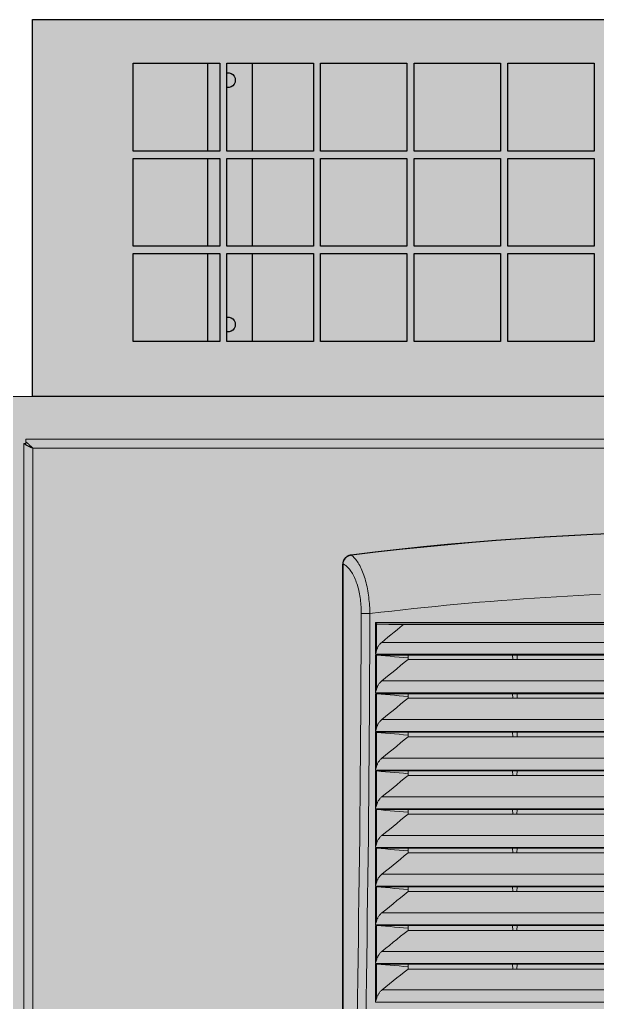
# Model space of a CAD drawing. Header units: millimetres. Extents: x 6914 to 9858, y -2771 to -210.
# Drawn here: x 9035.1 to 9265.1, y -601.5 to -210.3 of the extents above; entities that cross this region are included whole.
import ezdxf

# ---------------------------------------------------------------- set-up
doc = ezdxf.new("R2010")
doc.units = ezdxf.units.MM
doc.layers.get('0').update_dxf_attribs({"lineweight": 9})
doc.layers.add('Cabinet', color=7, linetype='Continuous')
doc.layers.add('THICK', color=7, linetype='Continuous', lineweight=13)
doc.layers.add('Штриховка шкафов', color=7, linetype='Continuous', lineweight=9)

# ---------------------------------------------------------------- blocks, each defined once
blk = doc.blocks.new('fyulfkcghkcgh')
at = {"layer": 'Cabinet', "ltscale": 10, "true_color": 0xc5c7c4}
blk.add_hatch(color=9, dxfattribs=at).paths.add_polyline_path([(-281.06, 0), (281.06, 0), (281.06, -150), (-281.06, -150)])
blk.add_lwpolyline([(-281.06, 0), (281.06, 0), (281.06, -150), (-281.06, -150)], close=True)
at = {"color": 250, "lineweight": 25}
for points in [[(-211.26, -52.31), (-211.26, -52.31), (-211.26, -17.3), (-211.26, -17.3)], [(-193.58, -17.3), (-193.58, -17.3), (-193.58, -52.31), (-193.58, -52.31)], [(-203.62, -21.23), (-202.5, -21.03), (-201.35, -21.53), (-200.74, -22.51)], [(-200.74, -22.51), (-200.11, -23.48), (-200.11, -24.74), (-200.74, -25.71)], [(-200.74, -25.71), (-201.35, -26.68), (-202.5, -27.18), (-203.62, -26.98)], [(-211.26, -90.24), (-211.26, -90.24), (-211.26, -55.23), (-211.26, -55.23)], [(-193.58, -55.23), (-193.58, -55.23), (-193.58, -90.24), (-193.58, -90.24)], [(-211.26, -128.16), (-211.26, -128.16), (-211.26, -93.15), (-211.26, -93.15)], [(-193.58, -93.15), (-193.58, -93.15), (-193.58, -128.16), (-193.58, -128.16)], [(-203.62, -118.48), (-202.5, -118.28), (-201.35, -118.78), (-200.74, -119.75)], [(-200.74, -119.75), (-200.11, -120.73), (-200.11, -121.98), (-200.74, -122.95)], [(-200.74, -122.95), (-201.35, -123.92), (-202.5, -124.42), (-203.62, -124.23)]]:
    blk.add_open_spline(points, degree=3, dxfattribs=at)
at = {"layer": 'Cabinet', "ltscale": 10}
for points in [[(-240.89, -17.3), (-206.48, -17.3), (-206.48, -52.31), (-240.89, -52.31)], [(-203.61, -17.3), (-169.2, -17.3), (-169.2, -52.31), (-203.61, -52.31)], [(-166.33, -17.3), (-131.92, -17.3), (-131.92, -52.31), (-166.33, -52.31)], [(-129.06, -17.3), (-94.65, -17.3), (-94.65, -52.31), (-129.06, -52.31)], [(-91.78, -17.3), (-57.37, -17.3), (-57.37, -52.31), (-91.78, -52.31)], [(-240.89, -55.23), (-206.48, -55.23), (-206.48, -90.24), (-240.89, -90.24)], [(-203.61, -55.23), (-169.2, -55.23), (-169.2, -90.24), (-203.61, -90.24)], [(-166.33, -55.23), (-131.92, -55.23), (-131.92, -90.24), (-166.33, -90.24)], [(-129.06, -55.23), (-94.65, -55.23), (-94.65, -90.24), (-129.06, -90.24)], [(-91.78, -55.23), (-57.37, -55.23), (-57.37, -90.24), (-91.78, -90.24)], [(-240.89, -93.16), (-206.48, -93.16), (-206.48, -128.16), (-240.89, -128.16)], [(-203.61, -93.16), (-169.2, -93.16), (-169.2, -128.16), (-203.61, -128.16)], [(-166.33, -93.16), (-131.92, -93.16), (-131.92, -128.16), (-166.33, -128.16)], [(-129.06, -93.16), (-94.65, -93.16), (-94.65, -128.16), (-129.06, -128.16)], [(-91.78, -93.16), (-57.37, -93.16), (-57.37, -128.16), (-91.78, -128.16)]]:
    blk.add_lwpolyline(points, close=True, dxfattribs=at)
blk = doc.blocks.new('Из_буфера26433')
at = {"layer": 'THICK'}
for p, q in [((-283.7, 0), (283.7, 0)), ((-283.7, -1.12), (-283.7, 0)), ((-284.49, -1.8), (-284.5, -1.8)), ((-284.5, -1.8), (-284.5, -1.8)), ((-284.5, -1.8), (-284.5, -1.8)), ((-284.5, -1.8), (-284.5, -1.8)), ((-284.5, -1.8), (-284.5, -1.8)), ((-284.5, -1.8), (-284.5, -1.8)), ((-284.5, -1.8), (-284.5, -1.8)), ((-284.5, -1.8), (-284.5, -1964.2)), ((-284.5, -1.8), (-284.37, -1.8)), ((-284.47, -1.81), (-284.49, -1.8)), ((-284.44, -1.83), (-284.47, -1.81)), ((-284.39, -1.85), (-284.44, -1.83)), ((-284.34, -1.88), (-284.39, -1.85)), ((-284.37, -1.8), (-284.23, -1.8)), ((-284.27, -1.92), (-284.34, -1.88)), ((-284.19, -1.95), (-284.27, -1.92)), ((-284.23, -1.8), (-284.1, -1.8)), ((-284.1, -2), (-284.19, -1.95)), ((-284.1, -1.8), (-283.97, -1.8)), ((-284, -2.05), (-284.1, -2)), ((-283.89, -2.11), (-284, -2.05)), ((-283.97, -1.8), (-283.83, -1.8)), ((-283.89, -2.11), (-283.78, -2.18)), ((-283.83, -1.8), (-283.7, -1.8)), ((-283.78, -2.18), (-283.67, -2.26)), ((-283.45, -1.31), (-283.7, -1.12)), ((-283.7, -2.36), (-283.7, -1.12)), ((-283.67, -2.26), (-283.54, -2.34)), ((-283.54, -2.34), (-283.42, -2.42)), ((-283.19, -1.51), (-283.45, -1.31)), ((-283.42, -2.42), (-283.28, -2.5)), ((-283.28, -2.5), (-283.14, -2.58)), ((-282.94, -1.71), (-283.19, -1.51)), ((-283.14, -2.58), (-282.99, -2.66)), ((-282.99, -2.66), (-282.83, -2.73)), ((-282.68, -1.93), (-282.94, -1.71)), ((-282.83, -2.73), (-282.68, -2.81)), ((-282.43, -2.15), (-282.68, -1.93)), ((-282.68, -2.81), (-282.51, -2.89)), ((-282.51, -2.89), (-282.34, -2.97)), ((-282.17, -2.38), (-282.43, -2.15)), ((-282.34, -2.97), (-282.17, -3.05)), ((-281.92, -2.62), (-282.17, -2.38)), ((-282.17, -3.05), (-282, -3.13)), ((-282, -3.13), (-281.82, -3.21)), ((-281.66, -2.86), (-281.92, -2.62)), ((-281.82, -3.21), (-281.64, -3.29)), ((-281.41, -3.11), (-281.66, -2.86)), ((-281.64, -3.29), (-281.45, -3.36)), ((-281.45, -3.36), (-281.27, -3.44)), ((-281.15, -3.35), (-281.41, -3.11)), ((-281.27, -3.44), (-281.09, -3.52)), ((-280.9, -3.6), (-281.15, -3.35)), ((-281.09, -3.52), (-280.9, -3.6)), ((-280.9, -3.6), (280.9, -3.6)), ((-280.9, -3.6), (-280.9, -843.76))]:
    blk.add_line(p, q, dxfattribs=at)
blk = doc.blocks.new('Из_буфера7504')
at = {"layer": 'Штриховка шкафов', "true_color": 0xc5c7c4}
blk.add_hatch(color=9, dxfattribs=at).paths.add_polyline_path([(-300, 2000), (300, 2000), (300, 0), (-300, 0)])
at = {"ltscale": 100}
blk.add_lwpolyline([(-300, 2000), (300, 2000), (300, 0), (-300, 0)], close=True, dxfattribs=at)
blk.add_blockref('Из_буфера26433', (0, 1983), dxfattribs=at)
blk = doc.blocks.new('Из_буфера3106')
at = {"layer": 'THICK'}
for p, q in [((-123.69, -9.32), (-123.58, -9.11)), ((-123.58, -9.11), (-123.46, -8.92)), ((-123.46, -8.92), (-123.32, -8.74)), ((-123.34, -9.09), (-123.46, -9.28)), ((-123.21, -8.91), (-123.34, -9.09)), ((-123.32, -8.74), (-123.17, -8.57)), ((-123.07, -8.74), (-123.21, -8.91)), ((-123.17, -8.57), (-123.01, -8.41)), ((-122.92, -8.59), (-123.07, -8.74)), ((-123.01, -8.41), (-122.84, -8.27)), ((-122.75, -8.44), (-122.92, -8.59)), ((-122.84, -8.27), (-122.65, -8.13)), ((-122.57, -8.3), (-122.75, -8.44)), ((-122.65, -8.13), (-122.45, -8.01)), ((-122.38, -8.18), (-122.57, -8.3)), ((-122.45, -8.01), (-122.25, -7.91)), ((-122.18, -8.07), (-122.38, -8.18)), ((-122.25, -7.91), (-122.04, -7.82)), ((-121.98, -7.98), (-122.18, -8.07)), ((-122.04, -7.82), (-121.82, -7.75)), ((-121.77, -7.9), (-121.98, -7.98)), ((-121.82, -7.75), (-121.6, -7.7)), ((-121.55, -7.84), (-121.77, -7.9)), ((-121.6, -7.7), (-121.38, -7.66)), ((-121.33, -7.8), (-121.55, -7.84)), ((-121.38, -7.66), (-121.36, -7.68)), ((-121.36, -7.68), (-121.34, -7.7)), ((-121.34, -7.7), (-121.32, -7.72)), ((-121.33, -7.8), (-121.32, -7.8)), ((-121.04, -8.01), (-121.33, -7.8)), ((-121.32, -7.72), (-121.3, -7.73)), ((-121.32, -7.8), (-121.31, -7.8)), ((-121.31, -7.8), (-121.29, -7.79)), ((-121.3, -7.73), (-121.28, -7.75)), ((-121.29, -7.79), (-121.28, -7.79)), ((-121.28, -7.75), (-121.26, -7.77)), ((-121.28, -7.79), (-121.27, -7.79)), ((-121.27, -7.79), (-121.25, -7.79)), ((-121.26, -7.77), (-121.24, -7.79)), ((-121.25, -7.79), (-121.24, -7.79)), ((-120.75, -8.25), (-121.04, -8.01)), ((-120.46, -8.52), (-120.75, -8.25)), ((-120.19, -8.82), (-120.46, -8.52)), ((-119.91, -9.14), (-120.19, -8.82)), ((-119.64, -9.48), (-119.91, -9.14)), ((-124, -10.64), (-123.99, -10.41)), ((-124, -10.64), (-123.98, -10.66)), ((-124, -257.36), (-124, -10.64)), ((-123.99, -10.41), (-123.97, -10.19)), ((-123.98, -10.66), (-123.96, -10.67)), ((-123.97, -10.19), (-123.92, -9.97)), ((-123.96, -10.67), (-123.94, -10.69)), ((-123.94, -10.69), (-123.92, -10.71)), ((-123.92, -9.97), (-123.86, -9.75)), ((-123.92, -10.71), (-123.9, -10.73)), ((-123.9, -10.73), (-123.88, -10.74)), ((-123.88, -10.74), (-123.86, -10.76)), ((-123.86, -9.75), (-123.79, -9.53)), ((-123.85, -10.58), (-123.86, -10.61)), ((-123.86, -10.61), (-123.86, -10.64)), ((-123.86, -10.64), (-123.86, -10.67)), ((-123.86, -10.67), (-123.86, -10.7)), ((-123.86, -10.7), (-123.86, -10.73)), ((-123.86, -10.73), (-123.86, -10.76)), ((-123.86, -10.76), (-123.86, -257.24)), ((-123.83, -10.33), (-123.85, -10.55)), ((-123.85, -10.55), (-123.85, -10.58)), ((-123.56, -10.72), (-123.85, -10.55)), ((-123.79, -10.12), (-123.83, -10.33)), ((-123.79, -9.53), (-123.69, -9.32)), ((-123.73, -9.9), (-123.79, -10.12)), ((-123.66, -9.69), (-123.73, -9.9)), ((-123.57, -9.48), (-123.66, -9.69)), ((-123.46, -9.28), (-123.57, -9.48)), ((-123.26, -10.91), (-123.56, -10.72)), ((-122.98, -11.12), (-123.26, -10.91)), ((-122.7, -11.36), (-122.98, -11.12)), ((-122.43, -11.62), (-122.7, -11.36)), ((-122.16, -11.9), (-122.43, -11.62)), ((-121.9, -12.21), (-122.16, -11.9)), ((-121.64, -12.54), (-121.9, -12.21)), ((-119.38, -9.85), (-119.64, -9.48)), ((-119.13, -10.24), (-119.38, -9.85)), ((-118.88, -10.66), (-119.13, -10.24)), ((-118.64, -11.1), (-118.88, -10.66)), ((-118.4, -11.56), (-118.64, -11.1)), ((-118.17, -12.04), (-118.4, -11.56)), ((-117.95, -12.54), (-118.17, -12.04)), ((-121.4, -12.88), (-121.64, -12.54)), ((-121.16, -13.25), (-121.4, -12.88)), ((-120.93, -13.64), (-121.16, -13.25)), ((-120.7, -14.04), (-120.93, -13.64)), ((-120.49, -14.47), (-120.7, -14.04)), ((-120.28, -14.91), (-120.49, -14.47)), ((-120.08, -15.37), (-120.28, -14.91)), ((-119.89, -15.85), (-120.08, -15.37)), ((-117.74, -13.07), (-117.95, -12.54)), ((-117.54, -13.61), (-117.74, -13.07)), ((-117.34, -14.17), (-117.54, -13.61)), ((-117.16, -14.74), (-117.34, -14.17)), ((-116.98, -15.34), (-117.16, -14.74)), ((-116.81, -15.95), (-116.98, -15.34)), ((-119.71, -16.34), (-119.89, -15.85)), ((-119.54, -16.85), (-119.71, -16.34)), ((-119.37, -17.37), (-119.54, -16.85)), ((-119.22, -17.9), (-119.37, -17.37)), ((-119.08, -18.45), (-119.22, -17.9)), ((-118.95, -19.01), (-119.08, -18.45)), ((-116.65, -16.57), (-116.81, -15.95)), ((-116.5, -17.21), (-116.65, -16.57)), ((-116.36, -17.86), (-116.5, -17.21)), ((-116.23, -18.51), (-116.36, -17.86)), ((-118.82, -19.57), (-118.95, -19.01)), ((-118.71, -20.14), (-118.82, -19.57)), ((-118.61, -20.72), (-118.71, -20.14)), ((-118.52, -21.3), (-118.61, -20.72)), ((-118.45, -21.88), (-118.52, -21.3)), ((-116.11, -19.18), (-116.23, -18.51)), ((-116, -19.85), (-116.11, -19.18)), ((-115.9, -20.52), (-116, -19.85)), ((-115.81, -21.19), (-115.9, -20.52)), ((-115.74, -21.86), (-115.81, -21.19)), ((-63.86, -21.46), (-67.31, -21.7)), ((-60.41, -21.23), (-63.86, -21.46)), ((-56.96, -21.02), (-60.41, -21.23)), ((-53.52, -20.82), (-56.96, -21.02)), ((-50.07, -20.63), (-53.52, -20.82)), ((-46.62, -20.45), (-50.07, -20.63)), ((-43.16, -20.28), (-46.62, -20.45)), ((-118.38, -22.46), (-118.45, -21.88)), ((-118.32, -23.04), (-118.38, -22.46)), ((-118.27, -23.61), (-118.32, -23.04)), ((-118.24, -24.18), (-118.27, -23.61)), ((-118.21, -24.74), (-118.24, -24.18)), ((-115.67, -22.53), (-115.74, -21.86)), ((-115.61, -23.19), (-115.67, -22.53)), ((-115.56, -23.85), (-115.61, -23.19)), ((-115.52, -24.5), (-115.56, -23.85)), ((-115.49, -25.14), (-115.52, -24.5)), ((-98.29, -24.43), (-101.73, -24.8)), ((-94.85, -24.08), (-98.29, -24.43)), ((-91.41, -23.74), (-94.85, -24.08)), ((-87.97, -23.41), (-91.41, -23.74)), ((-84.53, -23.09), (-87.97, -23.41)), ((-81.09, -22.79), (-84.53, -23.09)), ((-77.64, -22.5), (-81.09, -22.79)), ((-74.2, -22.22), (-77.64, -22.5)), ((-70.75, -21.95), (-74.2, -22.22)), ((-67.31, -21.7), (-70.75, -21.95)), ((-118.19, -25.29), (-118.21, -24.74)), ((-118.2, -32.83), (-118.18, -26.37)), ((-118.18, -25.83), (-118.19, -25.29)), ((-118.18, -26.37), (-118.18, -25.83)), ((-115.47, -25.77), (-115.49, -25.14)), ((-115.48, -32.86), (-115.46, -26.39)), ((-115.46, -26.39), (-115.47, -25.77)), ((-112.03, -25.97), (-115.46, -26.39)), ((-108.59, -25.57), (-112.03, -25.97)), ((-105.16, -25.18), (-108.59, -25.57)), ((-101.73, -24.8), (-105.16, -25.18)), ((-113.71, -39.27), (-113.71, -29.25)), ((-113.71, -29.25), (113.71, -29.25)), ((-113.67, -29.29), (-113.71, -29.25)), ((-113.64, -29.32), (-113.67, -29.29)), ((-113.61, -29.35), (-113.64, -29.32)), ((-113.57, -29.39), (-113.61, -29.35)), ((-113.54, -29.42), (-113.57, -29.39)), ((-113.51, -29.45), (-113.54, -29.42)), ((-113.47, -29.49), (-113.51, -29.45)), ((-113.44, -29.52), (-113.47, -29.49)), ((-113.41, -29.55), (-113.44, -29.52)), ((-113.38, -29.58), (-113.41, -29.55)), ((-113.35, -29.61), (-113.38, -29.58)), ((-113.35, -29.61), (-113.35, -38.1)), ((-113.35, -29.61), (-113.33, -29.63)), ((-113.33, -29.63), (-113.3, -29.65)), ((-113.3, -29.65), (-113.27, -29.67)), ((-113.27, -29.67), (-113.24, -29.69)), ((-113.24, -29.69), (-113.21, -29.7)), ((-113.21, -29.7), (-113.18, -29.72)), ((-113.18, -29.72), (-113.15, -29.73)), ((-113.15, -29.73), (-113.11, -29.74)), ((-113.11, -29.74), (-113.08, -29.74)), ((-113.08, -29.74), (-113.04, -29.75)), ((-113.04, -29.75), (-113, -29.75)), ((-113, -29.75), (-111.85, -29.77)), ((-113, -29.75), (113, -29.75)), ((-111.85, -29.77), (-110.7, -29.79)), ((-110.7, -29.79), (-109.55, -29.81)), ((-109.55, -29.81), (-108.4, -29.83)), ((-108.4, -29.83), (-107.26, -29.85)), ((-107.26, -29.85), (-106.11, -29.87)), ((-106.9, -31.51), (-105.93, -30.7)), ((-106.11, -29.87), (-104.96, -29.89)), ((-105.93, -30.7), (-104.96, -29.89)), ((-104.96, -29.89), (104.96, -29.89)), ((-118.22, -39.29), (-118.2, -32.83)), ((-115.51, -39.32), (-115.48, -32.86)), ((-109.81, -33.93), (-108.84, -33.12)), ((-108.84, -33.12), (-107.87, -32.32)), ((-107.87, -32.32), (-106.9, -31.51)), ((-112.94, -37.01), (-112.84, -36.84)), ((-112.84, -36.84), (-112.73, -36.66)), ((-112.73, -36.66), (-112.62, -36.49)), ((-112.62, -36.49), (-112.49, -36.32)), ((-112.49, -36.32), (-112.36, -36.16)), ((-112.36, -36.16), (-112.22, -36)), ((-112.22, -36), (-112.07, -35.85)), ((-112.07, -35.85), (-111.92, -35.7)), ((-111.92, -35.7), (-111.75, -35.55)), ((-111.75, -35.55), (-110.78, -34.74)), ((-111.75, -35.55), (111.75, -35.55)), ((-110.78, -34.74), (-109.81, -33.93)), ((-118.26, -45.75), (-118.22, -39.29)), ((-115.54, -45.78), (-115.51, -39.32)), ((-113.71, -39.27), (-113.65, -39.08)), ((-113.71, -39.27), (113.71, -39.27)), ((-113.71, -51.59), (-113.71, -39.6)), ((-103.5, -39.6), (-113.71, -39.6)), ((-113.71, -39.6), (-113.69, -39.6)), ((-113.69, -39.6), (-113.67, -39.6)), ((-113.67, -39.6), (-113.64, -39.6)), ((-113.65, -39.08), (-113.59, -38.9)), ((-113.64, -39.6), (-113.62, -39.6)), ((-113.62, -39.6), (-113.6, -39.6)), ((-113.6, -39.6), (-113.58, -39.6)), ((-113.59, -38.9), (-113.53, -38.73)), ((-113.58, -39.6), (-113.56, -39.6)), ((-113.56, -39.6), (-113.54, -39.6)), ((-113.54, -39.6), (-113.53, -39.6)), ((-113.53, -38.73), (-113.48, -38.56)), ((-113.53, -39.6), (-113.51, -39.6)), ((-113.51, -39.6), (-113.49, -39.6)), ((-113.49, -39.6), (-113.47, -39.61)), ((-113.48, -38.56), (-113.43, -38.4)), ((-113.47, -39.61), (-113.45, -39.61)), ((-113.45, -39.61), (-113.43, -39.61)), ((-113.43, -38.4), (-113.39, -38.24)), ((-113.43, -39.61), (-113.42, -39.61)), ((-113.42, -39.61), (-113.4, -39.61)), ((-113.4, -39.61), (-113.38, -39.61)), ((-113.39, -38.24), (-113.35, -38.1)), ((-113.38, -39.61), (-113.37, -39.61)), ((-113.37, -39.61), (-113.35, -39.61)), ((-113.35, -38.1), (-113.3, -37.91)), ((-111.94, -39.74), (-113.35, -39.61)), ((-113.35, -39.61), (-113.35, -50.41)), ((-113.3, -37.91), (-113.25, -37.73)), ((-113.25, -37.73), (-113.18, -37.55)), ((-113.18, -37.55), (-113.11, -37.37)), ((-113.11, -37.37), (-113.03, -37.19)), ((-113.03, -37.19), (-112.94, -37.01)), ((-110.53, -39.86), (-111.94, -39.74)), ((-109.13, -39.98), (-110.53, -39.86)), ((-107.72, -40.11), (-109.13, -39.98)), ((-103.5, -39.6), (-70.76, -39.6)), ((-103.5, -39.6), (-103.5, -40.48)), ((-69.24, -39.6), (-70.76, -39.6)), ((-70.76, -39.6), (-70.67, -41)), ((-69.24, -39.6), (-69.33, -41)), ((-69.24, -39.6), (-0.76, -39.6)), ((-106.31, -40.23), (-107.72, -40.11)), ((-107.03, -43.93), (-105.85, -42.96)), ((-104.91, -40.35), (-106.31, -40.23)), ((-105.85, -42.96), (-104.68, -41.98)), ((-103.5, -40.48), (-104.91, -40.35)), ((-104.68, -41.98), (-103.5, -41)), ((-103.5, -41), (-103.5, -40.48)), ((-103.5, -41), (-70.67, -41)), ((-70.67, -41), (-69.33, -41)), ((-69.33, -41), (-0.67, -41)), ((-118.29, -52.21), (-118.26, -45.75)), ((-115.57, -52.25), (-115.54, -45.78)), ((-110.56, -46.87), (-109.38, -45.89)), ((-109.38, -45.89), (-108.21, -44.91)), ((-108.21, -44.91), (-107.03, -43.93)), ((-112.93, -49.32), (-112.84, -49.14)), ((-112.84, -49.14), (-112.73, -48.97)), ((-112.73, -48.97), (-112.61, -48.8)), ((-112.61, -48.8), (-112.49, -48.63)), ((-112.49, -48.63), (-112.36, -48.46)), ((-112.36, -48.46), (-112.22, -48.3)), ((-112.22, -48.3), (-112.07, -48.15)), ((-112.07, -48.15), (-111.91, -48)), ((-111.91, -48), (-111.74, -47.85)), ((-111.74, -47.85), (-110.56, -46.87)), ((-111.74, -47.85), (111.74, -47.85)), ((-118.33, -58.67), (-118.29, -52.21)), ((-115.61, -58.71), (-115.57, -52.25)), ((-113.71, -51.59), (-113.65, -51.4)), ((-113.71, -51.59), (113.71, -51.59)), ((-113.71, -63.9), (-113.71, -51.9)), ((-103.5, -51.9), (-113.71, -51.9)), ((-113.71, -51.9), (-113.69, -51.9)), ((-113.69, -51.9), (-113.67, -51.9)), ((-113.67, -51.9), (-113.64, -51.9)), ((-113.65, -51.4), (-113.59, -51.22)), ((-113.64, -51.9), (-113.62, -51.9)), ((-113.62, -51.9), (-113.6, -51.9)), ((-113.6, -51.9), (-113.58, -51.9)), ((-113.59, -51.22), (-113.53, -51.04)), ((-113.58, -51.9), (-113.56, -51.9)), ((-113.56, -51.9), (-113.54, -51.9)), ((-113.54, -51.9), (-113.53, -51.9)), ((-113.53, -51.04), (-113.48, -50.87)), ((-113.53, -51.9), (-113.51, -51.9)), ((-113.51, -51.9), (-113.49, -51.9)), ((-113.49, -51.9), (-113.47, -51.91)), ((-113.48, -50.87), (-113.43, -50.71)), ((-113.47, -51.91), (-113.45, -51.91)), ((-113.45, -51.91), (-113.43, -51.91)), ((-113.43, -50.71), (-113.39, -50.56)), ((-113.43, -51.91), (-113.42, -51.91)), ((-113.42, -51.91), (-113.4, -51.91)), ((-113.4, -51.91), (-113.38, -51.91)), ((-113.39, -50.56), (-113.35, -50.41)), ((-113.38, -51.91), (-113.37, -51.91)), ((-113.37, -51.91), (-113.35, -51.91)), ((-113.35, -50.41), (-113.3, -50.23)), ((-111.94, -52.04), (-113.35, -51.91)), ((-113.35, -51.91), (-113.35, -62.72)), ((-113.3, -50.23), (-113.25, -50.04)), ((-113.25, -50.04), (-113.18, -49.86)), ((-113.18, -49.86), (-113.11, -49.68)), ((-113.11, -49.68), (-113.02, -49.5)), ((-113.02, -49.5), (-112.93, -49.32)), ((-110.53, -52.16), (-111.94, -52.04)), ((-109.13, -52.28), (-110.53, -52.16)), ((-107.72, -52.41), (-109.13, -52.28)), ((-103.5, -51.9), (-70.75, -51.9)), ((-103.5, -51.9), (-103.5, -52.78)), ((-69.25, -51.9), (-70.75, -51.9)), ((-70.75, -51.9), (-70.67, -53.32)), ((-69.25, -51.9), (-69.33, -53.32)), ((-69.25, -51.9), (-0.75, -51.9)), ((-106.31, -52.53), (-107.72, -52.41)), ((-107.02, -56.25), (-105.85, -55.27)), ((-104.91, -52.65), (-106.31, -52.53)), ((-105.85, -55.27), (-104.67, -54.3)), ((-103.5, -52.78), (-104.91, -52.65)), ((-104.67, -54.3), (-103.5, -53.32)), ((-103.5, -53.32), (-103.5, -52.78)), ((-103.5, -53.32), (-70.67, -53.32)), ((-70.67, -53.32), (-69.33, -53.32)), ((-69.33, -53.32), (-0.67, -53.32)), ((-110.55, -59.18), (-109.38, -58.2)), ((-109.38, -58.2), (-108.2, -57.23)), ((-108.2, -57.23), (-107.02, -56.25)), ((-118.37, -65.12), (-118.33, -58.67)), ((-115.65, -65.17), (-115.61, -58.71)), ((-112.93, -61.63), (-112.83, -61.45)), ((-112.83, -61.45), (-112.72, -61.28)), ((-112.72, -61.28), (-112.61, -61.1)), ((-112.61, -61.1), (-112.48, -60.93)), ((-112.48, -60.93), (-112.35, -60.77)), ((-112.35, -60.77), (-112.21, -60.61)), ((-112.21, -60.61), (-112.06, -60.45)), ((-112.06, -60.45), (-111.9, -60.3)), ((-111.9, -60.3), (-111.73, -60.15)), ((-111.73, -60.15), (-110.55, -59.18)), ((-111.73, -60.15), (111.73, -60.15)), ((-113.71, -63.9), (-113.65, -63.71)), ((-113.71, -63.9), (113.71, -63.9)), ((-113.71, -76.22), (-113.71, -64.2)), ((-103.5, -64.2), (-113.71, -64.2)), ((-113.71, -64.2), (-113.69, -64.2)), ((-113.69, -64.2), (-113.67, -64.2)), ((-113.67, -64.2), (-113.64, -64.2)), ((-113.65, -63.71), (-113.59, -63.53)), ((-113.64, -64.2), (-113.62, -64.2)), ((-113.62, -64.2), (-113.6, -64.2)), ((-113.6, -64.2), (-113.58, -64.2)), ((-113.59, -63.53), (-113.53, -63.36)), ((-113.58, -64.2), (-113.56, -64.2)), ((-113.56, -64.2), (-113.54, -64.2)), ((-113.54, -64.2), (-113.53, -64.2)), ((-113.53, -63.36), (-113.48, -63.19)), ((-113.53, -64.2), (-113.51, -64.2)), ((-113.51, -64.2), (-113.49, -64.2)), ((-113.49, -64.2), (-113.47, -64.21)), ((-113.48, -63.19), (-113.43, -63.03)), ((-113.47, -64.21), (-113.45, -64.21)), ((-113.45, -64.21), (-113.43, -64.21)), ((-113.43, -63.03), (-113.39, -62.87)), ((-113.43, -64.21), (-113.42, -64.21)), ((-113.42, -64.21), (-113.4, -64.21)), ((-113.4, -64.21), (-113.38, -64.21)), ((-113.39, -62.87), (-113.35, -62.72)), ((-113.38, -64.21), (-113.37, -64.21)), ((-113.37, -64.21), (-113.35, -64.21)), ((-113.35, -62.72), (-113.3, -62.54)), ((-111.94, -64.34), (-113.35, -64.21)), ((-113.35, -64.21), (-113.35, -75.04)), ((-113.3, -62.54), (-113.25, -62.36)), ((-113.25, -62.36), (-113.18, -62.17)), ((-113.18, -62.17), (-113.1, -61.99)), ((-113.1, -61.99), (-113.02, -61.81)), ((-113.02, -61.81), (-112.93, -61.63)), ((-110.53, -64.46), (-111.94, -64.34)), ((-109.13, -64.58), (-110.53, -64.46)), ((-107.72, -64.71), (-109.13, -64.58)), ((-103.5, -64.2), (-70.75, -64.2)), ((-103.5, -64.2), (-103.5, -65.08)), ((-69.25, -64.2), (-70.75, -64.2)), ((-70.75, -64.2), (-70.67, -65.65)), ((-69.25, -64.2), (-69.33, -65.65)), ((-69.25, -64.2), (-0.75, -64.2)), ((-118.42, -71.58), (-118.37, -65.12)), ((-115.7, -71.63), (-115.65, -65.17)), ((-106.31, -64.83), (-107.72, -64.71)), ((-107.02, -68.56), (-105.85, -67.59)), ((-104.91, -64.95), (-106.31, -64.83)), ((-105.85, -67.59), (-104.67, -66.62)), ((-103.5, -65.08), (-104.91, -64.95)), ((-104.67, -66.62), (-103.5, -65.65)), ((-103.5, -65.65), (-103.5, -65.08)), ((-103.5, -65.65), (-70.67, -65.65)), ((-70.67, -65.65), (-69.33, -65.65)), ((-69.33, -65.65), (-0.67, -65.65)), ((-110.54, -71.48), (-109.37, -70.51)), ((-109.37, -70.51), (-108.19, -69.54)), ((-108.19, -69.54), (-107.02, -68.56)), ((-118.48, -78.04), (-118.42, -71.58)), ((-115.76, -78.09), (-115.7, -71.63)), ((-112.93, -73.94), (-112.83, -73.76)), ((-112.83, -73.76), (-112.72, -73.58)), ((-112.72, -73.58), (-112.6, -73.41)), ((-112.6, -73.41), (-112.48, -73.24)), ((-112.48, -73.24), (-112.34, -73.07)), ((-112.34, -73.07), (-112.2, -72.91)), ((-112.2, -72.91), (-112.05, -72.75)), ((-112.05, -72.75), (-111.89, -72.6)), ((-111.89, -72.6), (-111.72, -72.46)), ((-111.72, -72.46), (-110.54, -71.48)), ((-111.72, -72.46), (111.72, -72.46)), ((-113.71, -76.22), (-113.65, -76.03)), ((-113.71, -76.22), (113.71, -76.22)), ((-113.71, -88.53), (-113.71, -76.5)), ((-103.5, -76.5), (-113.71, -76.5)), ((-113.71, -76.5), (-113.69, -76.5)), ((-113.69, -76.5), (-113.67, -76.5)), ((-113.67, -76.5), (-113.64, -76.5)), ((-113.65, -76.03), (-113.59, -75.85)), ((-113.64, -76.5), (-113.62, -76.5)), ((-113.62, -76.5), (-113.6, -76.5)), ((-113.6, -76.5), (-113.58, -76.5)), ((-113.59, -75.85), (-113.53, -75.67)), ((-113.58, -76.5), (-113.56, -76.5)), ((-113.56, -76.5), (-113.54, -76.5)), ((-113.54, -76.5), (-113.53, -76.5)), ((-113.53, -75.67), (-113.48, -75.5)), ((-113.53, -76.5), (-113.51, -76.5)), ((-113.51, -76.5), (-113.49, -76.5)), ((-113.49, -76.5), (-113.47, -76.51)), ((-113.48, -75.5), (-113.43, -75.34)), ((-113.47, -76.51), (-113.45, -76.51)), ((-113.45, -76.51), (-113.43, -76.51)), ((-113.43, -75.34), (-113.39, -75.19)), ((-113.43, -76.51), (-113.42, -76.51)), ((-113.42, -76.51), (-113.4, -76.51)), ((-113.4, -76.51), (-113.38, -76.51)), ((-113.39, -75.19), (-113.35, -75.04)), ((-113.38, -76.51), (-113.37, -76.51)), ((-113.37, -76.51), (-113.35, -76.51)), ((-113.35, -75.04), (-113.3, -74.85)), ((-111.94, -76.64), (-113.35, -76.51)), ((-113.35, -76.51), (-113.35, -87.35)), ((-113.3, -74.85), (-113.24, -74.67)), ((-113.24, -74.67), (-113.18, -74.48)), ((-113.18, -74.48), (-113.1, -74.3)), ((-113.1, -74.3), (-113.02, -74.12)), ((-113.02, -74.12), (-112.93, -73.94)), ((-110.53, -76.76), (-111.94, -76.64)), ((-109.13, -76.88), (-110.53, -76.76)), ((-107.72, -77.01), (-109.13, -76.88)), ((-106.31, -77.13), (-107.72, -77.01)), ((-103.5, -76.5), (-70.75, -76.5)), ((-103.5, -76.5), (-103.5, -77.38)), ((-69.25, -76.5), (-70.75, -76.5)), ((-70.75, -76.5), (-70.66, -77.98)), ((-69.25, -76.5), (-69.34, -77.98)), ((-69.25, -76.5), (-0.75, -76.5)), ((-118.53, -84.49), (-118.48, -78.04)), ((-115.81, -84.55), (-115.76, -78.09)), ((-107.01, -80.88), (-105.84, -79.91)), ((-104.91, -77.25), (-106.31, -77.13)), ((-105.84, -79.91), (-104.67, -78.94)), ((-103.5, -77.38), (-104.91, -77.25)), ((-104.67, -78.94), (-103.5, -77.98)), ((-103.5, -77.98), (-103.5, -77.38)), ((-103.5, -77.98), (-70.66, -77.98)), ((-70.66, -77.98), (-69.34, -77.98)), ((-69.34, -77.98), (-0.66, -77.98)), ((-110.53, -83.79), (-109.36, -82.82)), ((-109.36, -82.82), (-108.19, -81.85)), ((-108.19, -81.85), (-107.01, -80.88)), ((-118.6, -90.95), (-118.53, -84.49)), ((-115.88, -91.01), (-115.81, -84.55)), ((-113.02, -86.43), (-112.93, -86.25)), ((-112.93, -86.25), (-112.83, -86.07)), ((-112.83, -86.07), (-112.72, -85.89)), ((-112.72, -85.89), (-112.6, -85.72)), ((-112.6, -85.72), (-112.47, -85.54)), ((-112.47, -85.54), (-112.34, -85.38)), ((-112.34, -85.38), (-112.19, -85.21)), ((-112.19, -85.21), (-112.04, -85.05)), ((-112.04, -85.05), (-111.88, -84.9)), ((-111.88, -84.9), (-111.71, -84.76)), ((-111.71, -84.76), (-110.53, -83.79)), ((-111.71, -84.76), (111.71, -84.76)), ((-113.71, -88.53), (-113.65, -88.34)), ((-113.71, -88.53), (113.71, -88.53)), ((-113.71, -100.85), (-113.71, -88.8)), ((-103.5, -88.8), (-113.71, -88.8)), ((-113.71, -88.8), (-113.69, -88.8)), ((-113.69, -88.8), (-113.67, -88.8)), ((-113.67, -88.8), (-113.64, -88.8)), ((-113.65, -88.34), (-113.59, -88.16)), ((-113.64, -88.8), (-113.62, -88.8)), ((-113.62, -88.8), (-113.6, -88.8)), ((-113.6, -88.8), (-113.58, -88.8)), ((-113.59, -88.16), (-113.53, -87.98)), ((-113.58, -88.8), (-113.56, -88.8)), ((-113.56, -88.8), (-113.54, -88.8)), ((-113.54, -88.8), (-113.53, -88.8)), ((-113.53, -87.98), (-113.48, -87.82)), ((-113.53, -88.8), (-113.51, -88.8)), ((-113.51, -88.8), (-113.49, -88.8)), ((-113.49, -88.8), (-113.47, -88.81)), ((-113.48, -87.82), (-113.43, -87.66)), ((-113.47, -88.81), (-113.45, -88.81)), ((-113.45, -88.81), (-113.43, -88.81)), ((-113.43, -87.66), (-113.39, -87.5)), ((-113.43, -88.81), (-113.42, -88.81)), ((-113.42, -88.81), (-113.4, -88.81)), ((-113.4, -88.81), (-113.38, -88.81)), ((-113.39, -87.5), (-113.35, -87.35)), ((-113.38, -88.81), (-113.37, -88.81)), ((-113.37, -88.81), (-113.35, -88.81)), ((-113.35, -87.35), (-113.3, -87.17)), ((-111.94, -88.94), (-113.35, -88.81)), ((-113.35, -88.81), (-113.35, -99.67)), ((-113.3, -87.17), (-113.24, -86.98)), ((-113.24, -86.98), (-113.18, -86.79)), ((-113.18, -86.79), (-113.1, -86.61)), ((-113.1, -86.61), (-113.02, -86.43)), ((-110.53, -89.06), (-111.94, -88.94)), ((-109.13, -89.18), (-110.53, -89.06)), ((-107.72, -89.31), (-109.13, -89.18)), ((-106.31, -89.43), (-107.72, -89.31)), ((-103.5, -88.8), (-70.75, -88.8)), ((-103.5, -88.8), (-103.5, -89.68)), ((-69.25, -88.8), (-70.75, -88.8)), ((-70.75, -88.8), (-70.66, -90.3)), ((-69.25, -88.8), (-69.34, -90.3)), ((-69.25, -88.8), (-0.75, -88.8)), ((-118.66, -97.4), (-118.6, -90.95)), ((-115.94, -97.47), (-115.88, -91.01)), ((-107.01, -93.19), (-105.84, -92.23)), ((-104.91, -89.55), (-106.31, -89.43)), ((-105.84, -92.23), (-104.67, -91.27)), ((-103.5, -89.68), (-104.91, -89.55)), ((-104.67, -91.27), (-103.5, -90.3)), ((-103.5, -90.3), (-103.5, -89.68)), ((-103.5, -90.3), (-70.66, -90.3)), ((-70.66, -90.3), (-69.34, -90.3)), ((-69.34, -90.3), (-0.66, -90.3)), ((-110.53, -96.09), (-109.35, -95.12)), ((-109.35, -95.12), (-108.18, -94.16)), ((-108.18, -94.16), (-107.01, -93.19)), ((-118.73, -103.86), (-118.66, -97.4)), ((-116.02, -103.93), (-115.94, -97.47)), ((-113.02, -98.74), (-112.92, -98.55)), ((-112.92, -98.55), (-112.82, -98.37)), ((-112.82, -98.37), (-112.71, -98.2)), ((-112.71, -98.2), (-112.59, -98.02)), ((-112.59, -98.02), (-112.47, -97.85)), ((-112.47, -97.85), (-112.33, -97.68)), ((-112.33, -97.68), (-112.19, -97.52)), ((-112.19, -97.52), (-112.03, -97.36)), ((-112.03, -97.36), (-111.87, -97.2)), ((-111.87, -97.2), (-111.7, -97.06)), ((-111.7, -97.06), (-110.53, -96.09)), ((-111.7, -97.06), (111.7, -97.06)), ((-113.71, -100.85), (-113.65, -100.66)), ((-113.71, -100.85), (113.71, -100.85)), ((-113.71, -113.16), (-113.71, -101.1)), ((-103.5, -101.1), (-113.71, -101.1)), ((-113.71, -101.1), (-113.69, -101.1)), ((-113.69, -101.1), (-113.67, -101.1)), ((-113.67, -101.1), (-113.64, -101.1)), ((-113.65, -100.66), (-113.59, -100.47)), ((-113.64, -101.1), (-113.62, -101.1)), ((-113.62, -101.1), (-113.6, -101.1)), ((-113.6, -101.1), (-113.58, -101.1)), ((-113.59, -100.47), (-113.53, -100.3)), ((-113.58, -101.1), (-113.56, -101.1)), ((-113.56, -101.1), (-113.54, -101.1)), ((-113.54, -101.1), (-113.53, -101.1)), ((-113.53, -100.3), (-113.48, -100.13)), ((-113.53, -101.1), (-113.51, -101.1)), ((-113.51, -101.1), (-113.49, -101.1)), ((-113.49, -101.1), (-113.47, -101.11)), ((-113.48, -100.13), (-113.43, -99.97)), ((-113.47, -101.11), (-113.45, -101.11)), ((-113.45, -101.11), (-113.43, -101.11)), ((-113.43, -99.97), (-113.39, -99.82)), ((-113.43, -101.11), (-113.42, -101.11)), ((-113.42, -101.11), (-113.4, -101.11)), ((-113.4, -101.11), (-113.38, -101.11)), ((-113.39, -99.82), (-113.35, -99.67)), ((-113.38, -101.11), (-113.37, -101.11)), ((-113.37, -101.11), (-113.35, -101.11)), ((-113.35, -99.67), (-113.3, -99.48)), ((-111.94, -101.24), (-113.35, -101.11)), ((-113.35, -101.11), (-113.35, -111.98)), ((-113.3, -99.48), (-113.24, -99.29)), ((-113.24, -99.29), (-113.18, -99.11)), ((-113.18, -99.11), (-113.1, -98.92)), ((-113.1, -98.92), (-113.02, -98.74)), ((-110.53, -101.36), (-111.94, -101.24)), ((-109.13, -101.48), (-110.53, -101.36)), ((-107.72, -101.61), (-109.13, -101.48)), ((-106.31, -101.73), (-107.72, -101.61)), ((-103.5, -101.1), (-70.75, -101.1)), ((-103.5, -101.1), (-103.5, -101.98)), ((-69.25, -101.1), (-70.75, -101.1)), ((-70.75, -101.1), (-70.66, -102.63)), ((-69.25, -101.1), (-69.34, -102.63)), ((-69.25, -101.1), (-0.75, -101.1)), ((-118.81, -110.31), (-118.73, -103.86)), ((-116.09, -110.39), (-116.02, -103.93)), ((-107.01, -105.51), (-105.84, -104.55)), ((-104.91, -101.85), (-106.31, -101.73)), ((-105.84, -104.55), (-104.67, -103.59)), ((-103.5, -101.98), (-104.91, -101.85)), ((-104.67, -103.59), (-103.5, -102.63)), ((-103.5, -102.63), (-103.5, -101.98)), ((-103.5, -102.63), (-70.66, -102.63)), ((-70.66, -102.63), (-69.34, -102.63)), ((-69.34, -102.63), (-0.66, -102.63)), ((-110.52, -108.39), (-109.35, -107.43)), ((-109.35, -107.43), (-108.17, -106.47)), ((-108.17, -106.47), (-107.01, -105.51)), ((-118.89, -116.77), (-118.81, -110.31)), ((-116.17, -116.85), (-116.09, -110.39)), ((-113.01, -111.05), (-112.92, -110.86)), ((-112.92, -110.86), (-112.82, -110.68)), ((-112.82, -110.68), (-112.71, -110.5)), ((-112.71, -110.5), (-112.59, -110.33)), ((-112.59, -110.33), (-112.46, -110.15)), ((-112.46, -110.15), (-112.32, -109.98)), ((-112.32, -109.98), (-112.18, -109.82)), ((-112.18, -109.82), (-112.02, -109.66)), ((-112.02, -109.66), (-111.86, -109.51)), ((-111.86, -109.51), (-111.69, -109.36)), ((-111.69, -109.36), (-110.52, -108.39)), ((-111.69, -109.36), (111.69, -109.36)), ((-113.71, -113.16), (-113.65, -112.97)), ((-113.71, -113.16), (113.71, -113.16)), ((-113.71, -125.48), (-113.71, -113.4)), ((-103.5, -113.4), (-113.71, -113.4)), ((-113.71, -113.4), (-113.69, -113.4)), ((-113.69, -113.4), (-113.67, -113.4)), ((-113.67, -113.4), (-113.64, -113.4)), ((-113.65, -112.97), (-113.59, -112.79)), ((-113.64, -113.4), (-113.62, -113.4)), ((-113.62, -113.4), (-113.6, -113.4)), ((-113.6, -113.4), (-113.58, -113.4)), ((-113.59, -112.79), (-113.53, -112.61)), ((-113.58, -113.4), (-113.56, -113.4)), ((-113.56, -113.4), (-113.54, -113.4)), ((-113.54, -113.4), (-113.53, -113.4)), ((-113.53, -112.61), (-113.48, -112.45)), ((-113.53, -113.4), (-113.51, -113.4)), ((-113.51, -113.4), (-113.49, -113.4)), ((-113.49, -113.4), (-113.47, -113.41)), ((-113.48, -112.45), (-113.43, -112.28)), ((-113.47, -113.41), (-113.45, -113.41)), ((-113.45, -113.41), (-113.43, -113.41)), ((-113.43, -112.28), (-113.39, -112.13)), ((-113.43, -113.41), (-113.42, -113.41)), ((-113.42, -113.41), (-113.4, -113.41)), ((-113.4, -113.41), (-113.38, -113.41)), ((-113.39, -112.13), (-113.35, -111.98)), ((-113.38, -113.41), (-113.37, -113.41)), ((-113.37, -113.41), (-113.35, -113.41)), ((-113.35, -111.98), (-113.3, -111.79)), ((-111.94, -113.54), (-113.35, -113.41)), ((-113.35, -113.41), (-113.35, -124.3)), ((-113.3, -111.79), (-113.24, -111.61)), ((-113.24, -111.61), (-113.17, -111.42)), ((-113.17, -111.42), (-113.1, -111.23)), ((-113.1, -111.23), (-113.01, -111.05)), ((-110.53, -113.66), (-111.94, -113.54)), ((-109.13, -113.78), (-110.53, -113.66)), ((-107.72, -113.91), (-109.13, -113.78)), ((-106.31, -114.03), (-107.72, -113.91)), ((-103.5, -113.4), (-70.74, -113.4)), ((-103.5, -113.4), (-103.5, -114.28)), ((-69.26, -113.4), (-70.74, -113.4)), ((-70.74, -113.4), (-70.66, -114.95)), ((-69.26, -113.4), (-69.34, -114.95)), ((-69.26, -113.4), (-0.74, -113.4)), ((-118.98, -123.22), (-118.89, -116.77)), ((-116.26, -123.31), (-116.17, -116.85)), ((-107, -117.82), (-105.83, -116.87)), ((-104.91, -114.15), (-106.31, -114.03)), ((-105.83, -116.87), (-104.67, -115.91)), ((-103.5, -114.28), (-104.91, -114.15)), ((-104.67, -115.91), (-103.5, -114.95)), ((-103.5, -114.95), (-103.5, -114.28)), ((-103.5, -114.95), (-70.66, -114.95)), ((-70.66, -114.95), (-69.34, -114.95)), ((-69.34, -114.95), (-0.66, -114.95)), ((-110.51, -120.7), (-109.34, -119.74)), ((-109.34, -119.74), (-108.17, -118.78)), ((-108.17, -118.78), (-107, -117.82)), ((-119.07, -129.67), (-118.98, -123.22)), ((-113.01, -123.36), (-112.92, -123.17)), ((-112.92, -123.17), (-112.82, -122.99)), ((-112.82, -122.99), (-112.71, -122.81)), ((-112.71, -122.81), (-112.59, -122.63)), ((-112.59, -122.63), (-112.46, -122.46)), ((-112.46, -122.46), (-112.32, -122.29)), ((-112.32, -122.29), (-112.17, -122.12)), ((-112.17, -122.12), (-112.01, -121.96)), ((-112.01, -121.96), (-111.85, -121.81)), ((-111.85, -121.81), (-111.68, -121.66)), ((-111.68, -121.66), (-110.51, -120.7)), ((-111.68, -121.66), (111.68, -121.66)), ((-116.35, -129.76), (-116.26, -123.31)), ((-113.71, -125.48), (-113.65, -125.29)), ((-113.71, -125.48), (113.71, -125.48)), ((-113.71, -137.79), (-113.71, -125.7)), ((-103.5, -125.7), (-113.71, -125.7)), ((-113.71, -125.7), (-113.69, -125.7)), ((-113.69, -125.7), (-113.67, -125.7)), ((-113.67, -125.7), (-113.64, -125.7)), ((-113.65, -125.29), (-113.59, -125.1)), ((-113.64, -125.7), (-113.62, -125.7)), ((-113.62, -125.7), (-113.6, -125.7)), ((-113.6, -125.7), (-113.58, -125.7)), ((-113.59, -125.1), (-113.53, -124.93)), ((-113.58, -125.7), (-113.56, -125.7)), ((-113.56, -125.7), (-113.54, -125.7)), ((-113.54, -125.7), (-113.53, -125.7)), ((-113.53, -124.93), (-113.48, -124.76)), ((-113.53, -125.7), (-113.51, -125.7)), ((-113.51, -125.7), (-113.49, -125.7)), ((-113.49, -125.7), (-113.47, -125.71)), ((-113.48, -124.76), (-113.43, -124.6)), ((-113.47, -125.71), (-113.45, -125.71)), ((-113.45, -125.71), (-113.43, -125.71)), ((-113.43, -124.6), (-113.39, -124.44)), ((-113.43, -125.71), (-113.42, -125.71)), ((-113.42, -125.71), (-113.4, -125.71)), ((-113.4, -125.71), (-113.38, -125.71)), ((-113.39, -124.44), (-113.35, -124.3)), ((-113.38, -125.71), (-113.37, -125.71)), ((-113.37, -125.71), (-113.35, -125.71)), ((-113.35, -124.3), (-113.3, -124.11)), ((-111.94, -125.84), (-113.35, -125.71)), ((-113.35, -125.71), (-113.35, -136.61)), ((-113.3, -124.11), (-113.24, -123.92)), ((-113.24, -123.92), (-113.17, -123.73)), ((-113.17, -123.73), (-113.1, -123.54)), ((-113.1, -123.54), (-113.01, -123.36)), ((-110.53, -125.96), (-111.94, -125.84)), ((-109.13, -126.08), (-110.53, -125.96)), ((-107.72, -126.21), (-109.13, -126.08)), ((-106.31, -126.33), (-107.72, -126.21)), ((-103.5, -125.7), (-70.74, -125.7)), ((-103.5, -125.7), (-103.5, -126.58)), ((-69.26, -125.7), (-70.74, -125.7)), ((-70.74, -125.7), (-70.65, -127.28)), ((-69.26, -125.7), (-69.35, -127.28)), ((-69.26, -125.7), (-0.74, -125.7)), ((-107, -130.14), (-105.83, -129.18)), ((-104.91, -126.45), (-106.31, -126.33)), ((-105.83, -129.18), (-104.66, -128.23)), ((-103.5, -126.58), (-104.91, -126.45)), ((-104.66, -128.23), (-103.5, -127.28)), ((-103.5, -127.28), (-103.5, -126.58)), ((-103.5, -127.28), (-70.65, -127.28)), ((-70.65, -127.28), (-69.35, -127.28)), ((-69.35, -127.28), (-0.65, -127.28)), ((-119.16, -136.12), (-119.07, -129.67)), ((-116.44, -136.22), (-116.35, -129.76)), ((-110.5, -133), (-109.33, -132.05)), ((-109.33, -132.05), (-108.16, -131.09)), ((-108.16, -131.09), (-107, -130.14)), ((-113.01, -135.67), (-112.92, -135.48)), ((-112.92, -135.48), (-112.81, -135.3)), ((-112.81, -135.3), (-112.7, -135.11)), ((-112.7, -135.11), (-112.58, -134.94)), ((-112.58, -134.94), (-112.45, -134.76)), ((-112.45, -134.76), (-112.31, -134.59)), ((-112.31, -134.59), (-112.16, -134.42)), ((-112.16, -134.42), (-112.01, -134.26)), ((-112.01, -134.26), (-111.84, -134.11)), ((-111.84, -134.11), (-111.67, -133.96)), ((-111.67, -133.96), (-110.5, -133)), ((-111.67, -133.96), (111.67, -133.96)), ((-119.26, -142.57), (-119.16, -136.12)), ((-116.54, -142.68), (-116.44, -136.22)), ((-113.71, -137.79), (-113.65, -137.6)), ((-113.71, -137.79), (113.71, -137.79)), ((-113.71, -150.11), (-113.71, -138)), ((-103.5, -138), (-113.71, -138)), ((-113.71, -138), (-113.69, -138)), ((-113.69, -138), (-113.67, -138)), ((-113.67, -138), (-113.64, -138)), ((-113.65, -137.6), (-113.59, -137.42)), ((-113.64, -138), (-113.62, -138)), ((-113.62, -138), (-113.6, -138)), ((-113.6, -138), (-113.58, -138)), ((-113.59, -137.42), (-113.53, -137.24)), ((-113.58, -138), (-113.56, -138)), ((-113.56, -138), (-113.54, -138)), ((-113.54, -138), (-113.53, -138)), ((-113.53, -137.24), (-113.48, -137.07)), ((-113.53, -138), (-113.51, -138)), ((-113.51, -138), (-113.49, -138)), ((-113.49, -138), (-113.47, -138.01)), ((-113.48, -137.07), (-113.43, -136.91)), ((-113.47, -138.01), (-113.45, -138.01)), ((-113.45, -138.01), (-113.43, -138.01)), ((-113.43, -136.91), (-113.39, -136.76)), ((-113.43, -138.01), (-113.42, -138.01)), ((-113.42, -138.01), (-113.4, -138.01)), ((-113.4, -138.01), (-113.38, -138.01)), ((-113.39, -136.76), (-113.35, -136.61)), ((-113.38, -138.01), (-113.37, -138.01)), ((-113.37, -138.01), (-113.35, -138.01)), ((-113.35, -136.61), (-113.3, -136.42)), ((-111.94, -138.14), (-113.35, -138.01)), ((-113.35, -138.01), (-113.35, -148.92)), ((-113.3, -136.42), (-113.24, -136.23)), ((-113.24, -136.23), (-113.17, -136.04)), ((-113.17, -136.04), (-113.1, -135.85)), ((-113.1, -135.85), (-113.01, -135.67)), ((-110.53, -138.26), (-111.94, -138.14)), ((-109.13, -138.38), (-110.53, -138.26)), ((-107.72, -138.51), (-109.13, -138.38)), ((-106.31, -138.63), (-107.72, -138.51)), ((-103.5, -138), (-70.74, -138)), ((-103.5, -138), (-103.5, -138.88)), ((-69.26, -138), (-70.74, -138)), ((-70.74, -138), (-70.65, -139.6)), ((-69.26, -138), (-69.35, -139.6)), ((-69.26, -138), (-0.74, -138)), ((-106.99, -142.45), (-105.83, -141.5)), ((-104.91, -138.75), (-106.31, -138.63)), ((-105.83, -141.5), (-104.66, -140.55)), ((-103.5, -138.88), (-104.91, -138.75)), ((-104.66, -140.55), (-103.5, -139.6)), ((-103.5, -139.6), (-103.5, -138.88)), ((-103.5, -139.6), (-70.65, -139.6)), ((-70.65, -139.6), (-69.35, -139.6)), ((-69.35, -139.6), (-0.65, -139.6)), ((-119.37, -149.02), (-119.26, -142.57)), ((-116.65, -149.13), (-116.54, -142.68)), ((-110.49, -145.31), (-109.32, -144.36)), ((-109.32, -144.36), (-108.16, -143.4)), ((-108.16, -143.4), (-106.99, -142.45)), ((-113.01, -147.97), (-112.91, -147.79)), ((-112.91, -147.79), (-112.81, -147.6)), ((-112.81, -147.6), (-112.7, -147.42)), ((-112.7, -147.42), (-112.58, -147.24)), ((-112.58, -147.24), (-112.44, -147.07)), ((-112.44, -147.07), (-112.3, -146.89)), ((-112.3, -146.89), (-112.16, -146.73)), ((-112.16, -146.73), (-112, -146.57)), ((-112, -146.57), (-111.83, -146.41)), ((-111.83, -146.41), (-111.65, -146.26)), ((-111.65, -146.26), (-110.49, -145.31)), ((-111.65, -146.26), (111.65, -146.26)), ((-119.47, -155.47), (-119.37, -149.02)), ((-116.75, -155.59), (-116.65, -149.13)), ((-113.71, -150.11), (-113.65, -149.92)), ((-113.71, -150.11), (113.71, -150.11)), ((-113.65, -149.92), (-113.59, -149.73)), ((-113.59, -149.73), (-113.53, -149.56)), ((-113.53, -149.56), (-113.48, -149.39)), ((-113.48, -149.39), (-113.43, -149.23)), ((-113.43, -149.23), (-113.39, -149.07)), ((-113.39, -149.07), (-113.35, -148.92)), ((-113.35, -148.92), (-113.3, -148.73)), ((-113.3, -148.73), (-113.24, -148.54)), ((-113.24, -148.54), (-113.17, -148.35)), ((-113.17, -148.35), (-113.09, -148.16)), ((-113.09, -148.16), (-113.01, -147.97))]:
    blk.add_line(p, q, dxfattribs=at)
for radius, start, end in [(965, 82.77412, 97.2259), (964.86, 82.78146, 97.21856)]:
    blk.add_arc((0, -965), radius, start, end, dxfattribs=at)
blk.add_ellipse((-115.46, -26.37), major_axis=(3, -0.01), ratio=0.00624, start_param=-2.705244, end_param=-1.570775, dxfattribs=at)

msp = doc.modelspace()

# ---------------------------------------------------------------- block references
msp.add_blockref('Из_буфера7504', (9321.23, -2360.26))
at = {"ltscale": 20, "xscale": 1.27, "yscale": 1.25}
msp.add_blockref('Из_буфера3106', (9321.17, -413.74), dxfattribs=at)
at = {"layer": 'Cabinet', "ltscale": 10}
msp.add_blockref('fyulfkcghkcgh', (9321.23, -210.25), dxfattribs=at)

doc.saveas('drawing.dxf')
